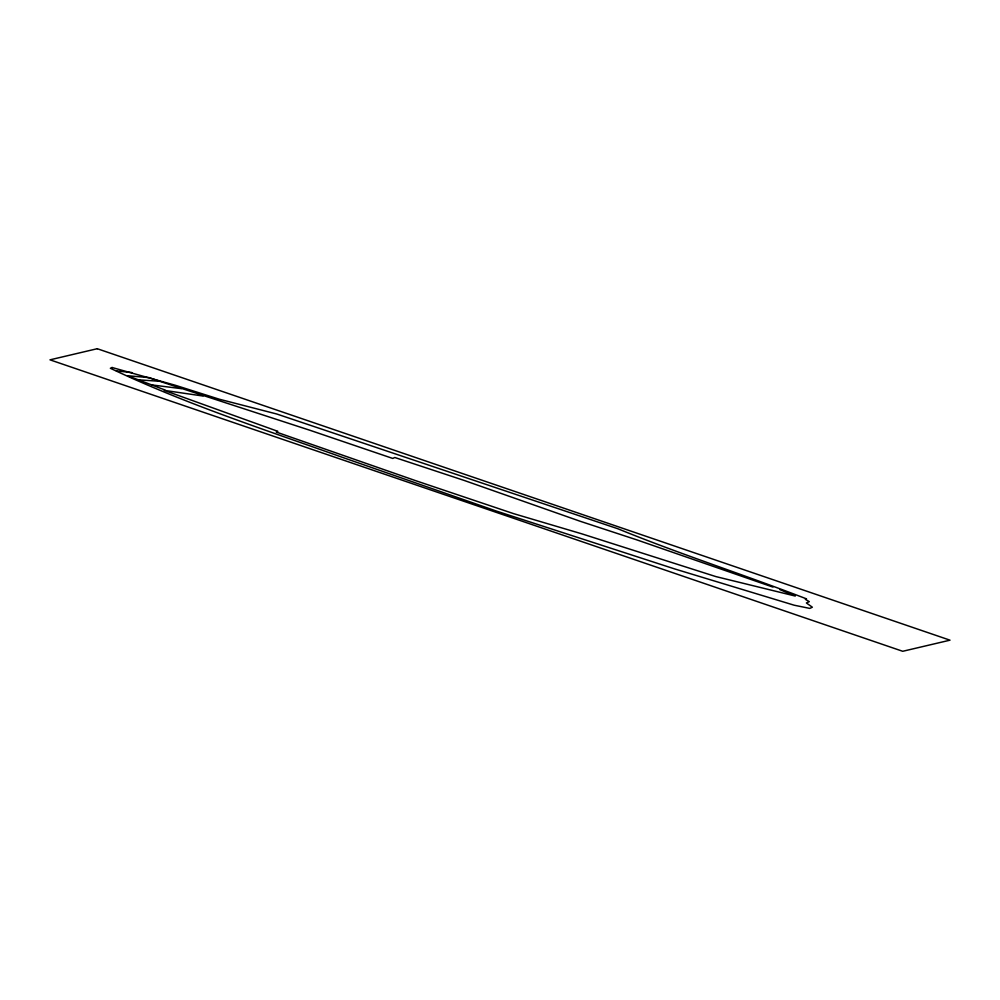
<?xml version="1.0" encoding="UTF-8"?>
<svg xmlns="http://www.w3.org/2000/svg" width="1000" height="1000" viewBox="0 0 1000 1000"><rect width="100%" height="100%" fill="white"/><g stroke="black" fill="none" stroke-linecap="round" stroke-linejoin="round"><path stroke-width="1.5" d="M138.338 379.837L159.6 381.262L309.938 430.275L392.762 458.438L394.812 457.5L464.312 480.487L580.25 521.287L636.912 539.9L772.95 587.087M203.075 396.037L164.188 390.363L277.825 431.337L276.275 432.05L415.75 480.7L513.713 513.675L581.688 533.8L715.837 576.575L795.263 596.05L779.987 589.65M116.4 370.887L131.875 372.55M151.675 384.913L181.337 388.65M159.6 381.262L149.213 377.625L127.55 375.725L165 389.988M112.075 367.5L110.375 368.275C185.238 403.837 264.062 429.387 341.95 457.188L496.413 511.075L674.663 568.925L794.2 605.212L809.775 608.4L812.362 607.212L806.375 602.962L809.275 601.638L805.375 599.35L806.488 598.85C743.962 574.675 679.963 554.138 617.913 528.775L276.7 413.988L219.175 399.175L175.438 385.3L112.075 367.5M97.25 348.713L50 359.837L902.725 651.287L950 640.175L97.25 348.713"/></g></svg>
